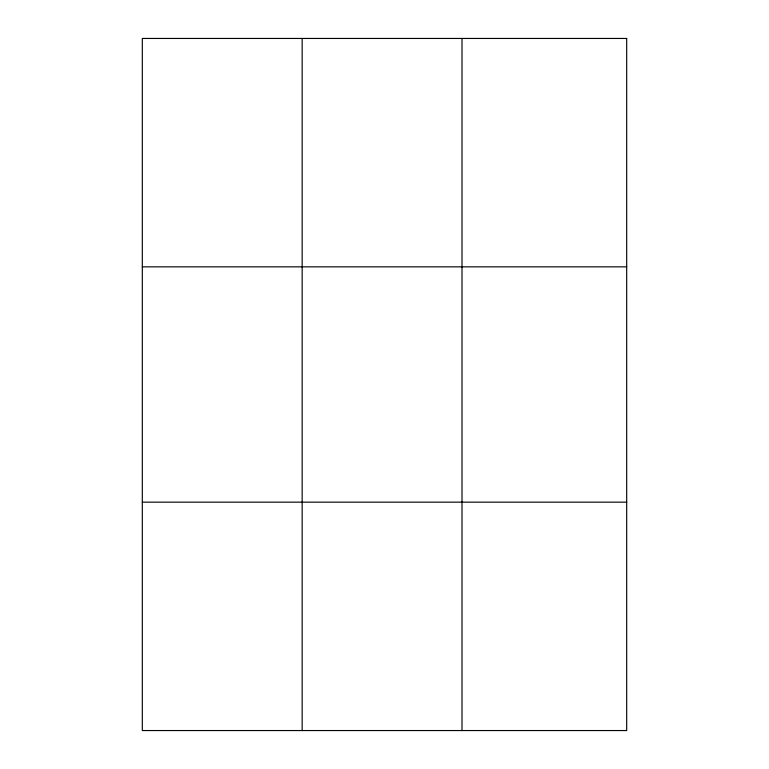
<?xml version="1.0" encoding="UTF-8"?>
<svg xmlns="http://www.w3.org/2000/svg" width="769" height="769" viewBox="0 0 769 769"><rect width="100%" height="100%" fill="white"/><g stroke="black" fill="none" stroke-linecap="round" stroke-linejoin="round"><path stroke-width="1.15" d="M302.159 730.55L302.159 38.45M462.006 730.55L462.006 38.45M142.313 266.843L626.687 266.843M142.313 502.157L626.687 502.157M626.687 38.45L626.687 730.55L142.313 730.55L142.313 38.45L626.687 38.45"/></g></svg>
